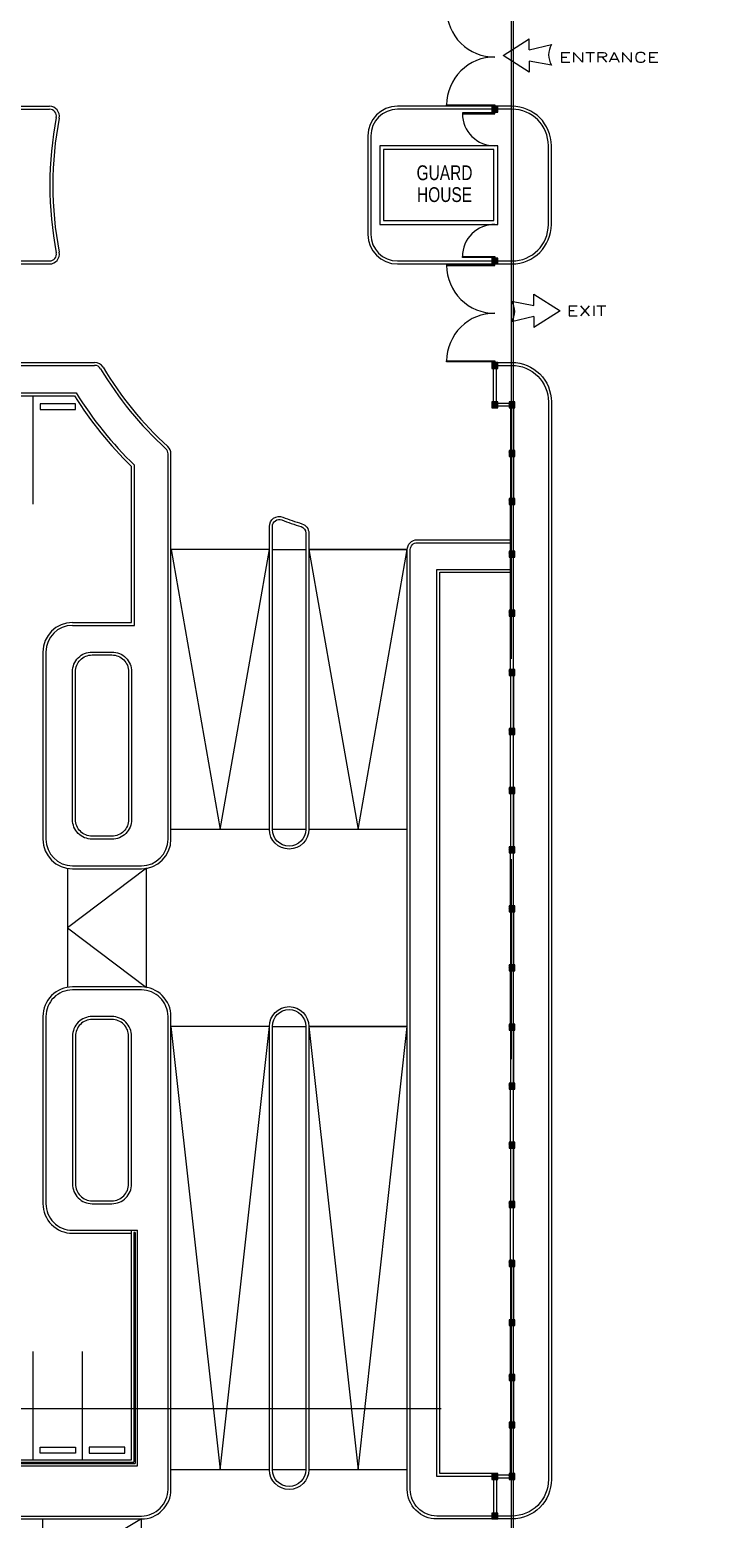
# Model space of a CAD drawing. Header units: metres. Extents: x -3195699 to -2111692, y 14290 to 146348.
# Drawn here: x -2113963 to -2113527, y 19532 to 20462 of the extents above; entities that cross this region are included whole.
import ezdxf
from ezdxf.enums import TextEntityAlignment as Align

# ---------------------------------------------------------------- set-up
doc = ezdxf.new("R2010")
doc.units = ezdxf.units.M
doc.header["$LTSCALE"] = 500
doc.header["$MEASUREMENT"] = 0
doc.linetypes.add('CENTER', pattern=[2, 1.25, -0.25, 0.25, -0.25])
doc.linetypes.add('CENTERX2', pattern=[4, 2.5, -0.5, 0.5, -0.5])
doc.layers.get('0').update_dxf_attribs({"linetype": 'CONTINUOUS'})
for name, color, linetype in [('AR-AXIS', 9, 'CENTERX2'), ('AR-DOOR', 8, 'CONTINUOUS'), ('AR-PROPOSED', 3, 'CONTINUOUS'), ('BLDG. TXT', 3, 'CONTINUOUS'), ('CURB-2', 8, 'CONTINUOUS'), ('PARAPET', 1, 'CONTINUOUS'), ('PROPERTY LINE', 3, 'CENTER'), ('RAMP', 1, 'CONTINUOUS'), ('TX1', 4, 'CONTINUOUS'), ('WHEEL BUMP', 6, 'CONTINUOUS')]:
    doc.layers.add(name, color=color, linetype=linetype)
for name, color, linetype, lineweight in [('CARLINE', 8, 'CONTINUOUS', 18), ('COL', 4, 'CONTINUOUS', 18), ('COLHAT', 8, 'CONTINUOUS', 18), ('CURVE', 8, 'CONTINUOUS', 18), ('FENCEWALL', 4, 'CONTINUOUS', 18), ('RAILING', 1, 'CONTINUOUS', 18), ('schematic lines', 110, 'CONTINUOUS', 25), ('WALL2', 4, 'CONTINUOUS', 18)]:
    doc.layers.add(name, color=color, linetype=linetype, lineweight=lineweight)
doc.styles.add('logo-eng', font='arial.ttf', dxfattribs={"height": 600})
doc.styles.add('ROMANC', font='romanc', dxfattribs={"height": 0.1})

# ---------------------------------------------------------------- blocks, each defined once
blk = doc.blocks.new('DRIVEWAY LOCATOR')
for p, q in [((-1232, -16), (-523, 434)), ((-523, 134), (-523, 434)), ((-523, -466), (-1232, -16)), ((-523, -166), (-523, -466))]:
    blk.add_line(p, q)
for points in [[(-523, 134), (82, 278)], [(82, -278), (-523, -166)]]:
    blk.add_lwpolyline(points)
blk.add_arc((514, 0), 514, 147.2089, 212.7911)
blk = doc.blocks.new('AHHMS TEMPLATE')
at = {"layer": 'COLHAT'}
h = blk.add_hatch(dxfattribs=at)
h.set_pattern_fill('ANSI31', color=8, scale=0.184599, style=0)
h.set_pattern_definition([(45, (-1499348.3847, 33866.29083), (-0.4144367825, 0.4144367825), [])])
h.paths.add_polyline_path([(-1489401.23, 83633.26), (-1489401.23, 83629.57), (-1489397.54, 83629.57), (-1489397.54, 83633.26)])
h = blk.add_hatch(dxfattribs=at)
h.set_pattern_fill('ANSI31', color=8, scale=0.184599, style=0)
h.set_pattern_definition([(45, (-1499348.3847, 33771.52996), (-0.4144367825, 0.4144367825), [])])
h.paths.add_polyline_path([(-1489401.23, 83538.5), (-1489401.23, 83534.81), (-1489397.54, 83534.81), (-1489397.54, 83538.5)])
h = blk.add_hatch(dxfattribs=at)
h.set_pattern_fill('ANSI31', color=8, scale=0.184599, style=0)
h.set_pattern_definition([(45, (-1499348.3847, 33706.30495), (-0.4144367825, 0.4144367825), [])])
h.paths.add_polyline_path([(-1489401.23, 83473.28), (-1489401.23, 83469.59), (-1489397.54, 83469.59), (-1489397.54, 83473.28)])
h = blk.add_hatch(dxfattribs=at)
h.set_pattern_fill('ANSI31', color=8, scale=0.184599, style=0)
h.set_pattern_definition([(45, (-1499348.3847, 33681.69174), (-0.4144367825, 0.4144367825), [])])
h.paths.add_polyline_path([(-1489401.23, 83448.66), (-1489401.23, 83444.97), (-1489397.54, 83444.97), (-1489397.54, 83448.66)])
h = blk.add_hatch(dxfattribs=at)
h.set_pattern_fill('ANSI31', color=8, scale=0.184599, style=0)
h.set_pattern_definition([(45, (-1499337.7329, 33681.69174), (-0.4144367825, 0.4144367825), [])])
h.paths.add_polyline_path([(-1489390.58, 83448.66), (-1489390.58, 83444.97), (-1489386.89, 83444.97), (-1489386.89, 83448.66)])
h = blk.add_hatch(dxfattribs=at)
h.set_pattern_fill('ANSI31', color=8, scale=0.184599, style=0)
h.set_pattern_definition([(45, (-1499337.7329, 33651.3596), (-0.4144367825, 0.4144367825), [])])
h.paths.add_polyline_path([(-1489390.58, 83418.33), (-1489390.58, 83414.64), (-1489386.89, 83414.64), (-1489386.89, 83418.33)])
h = blk.add_hatch(dxfattribs=at)
h.set_pattern_fill('ANSI31', color=8, scale=0.184599, style=0)
h.set_pattern_definition([(45, (-1499337.7329, 33621.34045), (-0.4144367825, 0.4144367825), [])])
h.paths.add_polyline_path([(-1489390.58, 83388.31), (-1489390.58, 83384.62), (-1489386.89, 83384.62), (-1489386.89, 83388.31)])
h = blk.add_hatch(dxfattribs=at)
h.set_pattern_fill('ANSI31', color=8, scale=0.184599, style=0)
h.set_pattern_definition([(45, (-1499337.7329, 33588.40766), (-0.4144367825, 0.4144367825), [])])
h.paths.add_polyline_path([(-1489390.58, 83355.38), (-1489390.58, 83351.69), (-1489386.89, 83351.69), (-1489386.89, 83355.38)])
h = blk.add_hatch(dxfattribs=at)
h.set_pattern_fill('ANSI31', color=8, scale=0.184599, style=0)
h.set_pattern_definition([(45, (-1499337.7329, 33551.48784), (-0.4144367825, 0.4144367825), [])])
h.paths.add_polyline_path([(-1489390.58, 83318.46), (-1489390.58, 83314.77), (-1489386.89, 83314.77), (-1489386.89, 83318.46)])
h = blk.add_hatch(dxfattribs=at)
h.set_pattern_fill('ANSI31', color=8, scale=0.184599, style=0)
h.set_pattern_definition([(45, (-1499337.7329, 33514.568), (-0.4144367825, 0.4144367825), [])])
h.paths.add_polyline_path([(-1489390.58, 83281.54), (-1489390.58, 83277.85), (-1489386.89, 83277.85), (-1489386.89, 83281.54)])
h = blk.add_hatch(dxfattribs=at)
h.set_pattern_fill('ANSI31', color=8, scale=0.184599, style=0)
h.set_pattern_definition([(45, (-1499337.7329, 33477.6482), (-0.4144367825, 0.4144367825), [])])
h.paths.add_polyline_path([(-1489390.58, 83244.62), (-1489390.58, 83240.93), (-1489386.89, 83240.93), (-1489386.89, 83244.62)])
h = blk.add_hatch(dxfattribs=at)
h.set_pattern_fill('ANSI31', color=8, scale=0.184599, style=0)
h.set_pattern_definition([(45, (-1499337.7329, 33440.7284), (-0.4144367825, 0.4144367825), [])])
h.paths.add_polyline_path([(-1489390.58, 83207.7), (-1489390.58, 83204.01), (-1489386.89, 83204.01), (-1489386.89, 83207.7)])
h = blk.add_hatch(dxfattribs=at)
h.set_pattern_fill('ANSI31', color=8, scale=0.184599, style=0)
h.set_pattern_definition([(45, (-1499337.7329, 33403.80857), (-0.4144367825, 0.4144367825), [])])
h.paths.add_polyline_path([(-1489390.58, 83170.78), (-1489390.58, 83167.09), (-1489386.89, 83167.09), (-1489386.89, 83170.78)])
h = blk.add_hatch(dxfattribs=at)
h.set_pattern_fill('ANSI31', color=8, scale=0.184599, style=0)
h.set_pattern_definition([(45, (-1499337.7329, 33366.88875), (-0.4144367825, 0.4144367825), [])])
h.paths.add_polyline_path([(-1489390.58, 83133.86), (-1489390.58, 83130.17), (-1489386.89, 83130.17), (-1489386.89, 83133.86)])
h = blk.add_hatch(dxfattribs=at)
h.set_pattern_fill('ANSI31', color=8, scale=0.184599, style=0)
h.set_pattern_definition([(45, (-1499337.7329, 33329.96893), (-0.4144367825, 0.4144367825), [])])
h.paths.add_polyline_path([(-1489390.58, 83096.94), (-1489390.58, 83093.25), (-1489386.89, 83093.25), (-1489386.89, 83096.94)])
h = blk.add_hatch(dxfattribs=at)
h.set_pattern_fill('ANSI31', color=8, scale=0.184599, style=0)
h.set_pattern_definition([(45, (-1499337.7329, 33293.0491), (-0.4144367825, 0.4144367825), [])])
h.paths.add_polyline_path([(-1489390.58, 83060.02), (-1489390.58, 83056.33), (-1489386.89, 83056.33), (-1489386.89, 83060.02)])
h = blk.add_hatch(dxfattribs=at)
h.set_pattern_fill('ANSI31', color=8, scale=0.184599, style=0)
h.set_pattern_definition([(45, (-1499337.7329, 33256.1293), (-0.4144367825, 0.4144367825), [])])
h.paths.add_polyline_path([(-1489390.58, 83023.1), (-1489390.58, 83019.41), (-1489386.89, 83019.41), (-1489386.89, 83023.1)])
h = blk.add_hatch(dxfattribs=at)
h.set_pattern_fill('ANSI31', color=8, scale=0.184599, style=0)
h.set_pattern_definition([(45, (-1499337.7329, 33219.2095), (-0.4144367825, 0.4144367825), [])])
h.paths.add_polyline_path([(-1489390.58, 82986.18), (-1489390.58, 82982.49), (-1489386.89, 82982.49), (-1489386.89, 82986.18)])
h = blk.add_hatch(dxfattribs=at)
h.set_pattern_fill('ANSI31', color=8, scale=0.184599, style=0)
h.set_pattern_definition([(45, (-1499337.7329, 33182.28966), (-0.4144367825, 0.4144367825), [])])
h.paths.add_polyline_path([(-1489390.58, 82949.26), (-1489390.58, 82945.57), (-1489386.89, 82945.57), (-1489386.89, 82949.26)])
h = blk.add_hatch(dxfattribs=at)
h.set_pattern_fill('ANSI31', color=8, scale=0.184599, style=0)
h.set_pattern_definition([(45, (-1499337.7329, 33145.36984), (-0.4144367825, 0.4144367825), [])])
h.paths.add_polyline_path([(-1489390.58, 82912.34), (-1489390.58, 82908.65), (-1489386.89, 82908.65), (-1489386.89, 82912.34)])
h = blk.add_hatch(dxfattribs=at)
h.set_pattern_fill('ANSI31', color=8, scale=0.184599, style=0)
h.set_pattern_definition([(45, (-1499337.7329, 33108.45), (-0.4144367825, 0.4144367825), [])])
h.paths.add_polyline_path([(-1489390.58, 82875.42), (-1489390.58, 82871.73), (-1489386.89, 82871.73), (-1489386.89, 82875.42)])
h = blk.add_hatch(dxfattribs=at)
h.set_pattern_fill('ANSI31', color=8, scale=0.184599, style=0)
h.set_pattern_definition([(45, (-1499337.7329, 33074.2262), (-0.4144367825, 0.4144367825), [])])
h.paths.add_polyline_path([(-1489390.58, 82841.2), (-1489390.58, 82837.51), (-1489386.89, 82837.51), (-1489386.89, 82841.2)])
h = blk.add_hatch(dxfattribs=at)
h.set_pattern_fill('ANSI31', color=8, scale=0.184599, style=0)
h.set_pattern_definition([(45, (-1499337.7329, 33044.5238), (-0.4144367825, 0.4144367825), [])])
h.paths.add_polyline_path([(-1489390.58, 82811.5), (-1489390.58, 82807.8), (-1489386.89, 82807.8), (-1489386.89, 82811.5)])
h = blk.add_hatch(dxfattribs=at)
h.set_pattern_fill('ANSI31', color=8, scale=0.184599, style=0)
h.set_pattern_definition([(45, (-1499348.3847, 33012.2739), (-0.4144367825, 0.4144367825), [])])
h.paths.add_polyline_path([(-1489401.23, 82779.25), (-1489401.23, 82775.55), (-1489397.54, 82775.55), (-1489397.54, 82779.25)])
h = blk.add_hatch(dxfattribs=at)
h.set_pattern_fill('ANSI31', color=8, scale=0.184599, style=0)
h.set_pattern_definition([(45, (-1499337.7329, 33012.2739), (-0.4144367825, 0.4144367825), [])])
h.paths.add_polyline_path([(-1489390.58, 82779.25), (-1489390.58, 82775.55), (-1489386.89, 82775.55), (-1489386.89, 82779.25)])
h = blk.add_hatch(dxfattribs=at)
h.set_pattern_fill('ANSI31', color=8, scale=0.184599, style=0)
h.set_pattern_definition([(45, (-1499348.3847, 32987.6607), (-0.4144367825, 0.4144367825), [])])
h.paths.add_polyline_path([(-1489401.23, 82754.63), (-1489401.23, 82750.94), (-1489397.54, 82750.94), (-1489397.54, 82754.63)])
at = {"layer": 'AR-AXIS', "color": 8, "ltscale": 2}
for p, q in [((-1489387.81, 81994.85), (-1489387.81, 85059.97)), ((-1492933, 82819.86), (-1488915.15, 82819.86))]:
    blk.add_line(p, q, dxfattribs=at)
at = {"layer": 'AR-DOOR', "color": 8}
for points in [[(-1489429.54, 83634.19), (-1489399.38, 83634.19), (-1489399.38, 83633.57), (-1489429.54, 83633.57)], [(-1489419.69, 83629.26), (-1489419.69, 83628.65), (-1489399.38, 83628.65), (-1489399.38, 83629.26)], [(-1489419.69, 83538.81), (-1489419.69, 83539.43), (-1489399.38, 83539.43), (-1489399.38, 83538.81)], [(-1489429.54, 83533.89), (-1489399.38, 83533.89), (-1489399.38, 83534.5), (-1489429.54, 83534.5)], [(-1489429.54, 83474.2), (-1489399.38, 83474.2), (-1489399.38, 83473.58), (-1489429.54, 83473.58)]]:
    blk.add_lwpolyline(points, close=True, dxfattribs=at)
for centre, radius, start, end in [((-1489399.69, 83693.87), 29.85, 180, 270.58765), ((-1489399.69, 83634.19), 29.85, 89.41235, 180), ((-1489399.69, 83628.65), 20, 180, 270.87473), ((-1489399.69, 83539.43), 20, 89.12527, 180), ((-1489399.69, 83533.89), 29.85, 180, 270.58765), ((-1489399.69, 83474.2), 29.85, 89.41235, 180)]:
    blk.add_arc(centre, radius, start, end, dxfattribs=at)
at = {"layer": 'AR-PROPOSED', "color": 8}
blk.add_lwpolyline([(-1489471.38, 83559.42), (-1489397.54, 83559.42), (-1489397.54, 83608.65), (-1489471.38, 83608.65)], close=True, dxfattribs=at)
at = {"layer": 'CARLINE', "color": 8}
for p, q in [((-1489687.97, 83384.73), (-1489687.97, 83452.42)), ((-1489687.97, 82787.86), (-1489687.97, 82855.55)), ((-1489657.21, 82787.86), (-1489657.21, 82855.55))]:
    blk.add_line(p, q, dxfattribs=at)
at = {"layer": 'COL', "color": 8}
for points in [[(-1489401.23, 83629.57), (-1489397.54, 83629.57), (-1489397.54, 83633.26), (-1489401.23, 83633.26)], [(-1489401.23, 83534.81), (-1489397.54, 83534.81), (-1489397.54, 83538.5), (-1489401.23, 83538.5)], [(-1489401.23, 83469.59), (-1489397.54, 83469.59), (-1489397.54, 83473.28), (-1489401.23, 83473.28)], [(-1489401.23, 83444.97), (-1489397.54, 83444.97), (-1489397.54, 83448.66), (-1489401.23, 83448.66)], [(-1489390.58, 83444.97), (-1489386.89, 83444.97), (-1489386.89, 83448.66), (-1489390.58, 83448.66)], [(-1489390.58, 83414.64), (-1489386.89, 83414.64), (-1489386.89, 83418.33), (-1489390.58, 83418.33)], [(-1489390.58, 83384.62), (-1489386.89, 83384.62), (-1489386.89, 83388.31), (-1489390.58, 83388.31)], [(-1489390.58, 83351.69), (-1489386.89, 83351.69), (-1489386.89, 83355.38), (-1489390.58, 83355.38)], [(-1489390.58, 83314.77), (-1489386.89, 83314.77), (-1489386.89, 83318.46), (-1489390.58, 83318.46)], [(-1489390.58, 83277.85), (-1489386.89, 83277.85), (-1489386.89, 83281.54), (-1489390.58, 83281.54)], [(-1489390.58, 83240.93), (-1489386.89, 83240.93), (-1489386.89, 83244.62), (-1489390.58, 83244.62)], [(-1489390.58, 83204.01), (-1489386.89, 83204.01), (-1489386.89, 83207.7), (-1489390.58, 83207.7)], [(-1489390.58, 83167.09), (-1489386.89, 83167.09), (-1489386.89, 83170.78), (-1489390.58, 83170.78)], [(-1489390.58, 83130.17), (-1489386.89, 83130.17), (-1489386.89, 83133.86), (-1489390.58, 83133.86)], [(-1489390.58, 83093.25), (-1489386.89, 83093.25), (-1489386.89, 83096.94), (-1489390.58, 83096.94)], [(-1489390.58, 83056.33), (-1489386.89, 83056.33), (-1489386.89, 83060.02), (-1489390.58, 83060.02)], [(-1489390.58, 83019.41), (-1489386.89, 83019.41), (-1489386.89, 83023.1), (-1489390.58, 83023.1)], [(-1489390.58, 82982.49), (-1489386.89, 82982.49), (-1489386.89, 82986.18), (-1489390.58, 82986.18)], [(-1489390.58, 82945.57), (-1489386.89, 82945.57), (-1489386.89, 82949.26), (-1489390.58, 82949.26)], [(-1489390.58, 82908.65), (-1489386.89, 82908.65), (-1489386.89, 82912.34), (-1489390.58, 82912.34)], [(-1489390.58, 82871.73), (-1489386.89, 82871.73), (-1489386.89, 82875.42), (-1489390.58, 82875.42)], [(-1489390.58, 82837.51), (-1489386.89, 82837.51), (-1489386.89, 82841.2), (-1489390.58, 82841.2)], [(-1489390.58, 82807.8), (-1489386.89, 82807.8), (-1489386.89, 82811.5), (-1489390.58, 82811.5)], [(-1489401.23, 82775.55), (-1489397.54, 82775.55), (-1489397.54, 82779.25), (-1489401.23, 82779.25)], [(-1489390.58, 82775.55), (-1489386.89, 82775.55), (-1489386.89, 82779.25), (-1489390.58, 82779.25)], [(-1489401.23, 82750.94), (-1489397.54, 82750.94), (-1489397.54, 82754.63), (-1489401.23, 82754.63)]]:
    blk.add_lwpolyline(points, close=True, dxfattribs=at)
at = {"layer": 'CURB-2', "color": 8}
for p, q in [((-1490344.34, 83631.42), (-1489677.71, 83631.42)), ((-1489401.23, 83631.42), (-1489460.3, 83631.42)), ((-1489388.73, 83631.42), (-1489397.54, 83631.42)), ((-1489476.92, 83614.8), (-1489476.92, 83553.27)), ((-1489365.97, 83559.42), (-1489365.97, 83608.65)), ((-1489460.3, 83536.66), (-1489401.23, 83536.66)), ((-1489397.54, 83536.66), (-1489388.73, 83536.66)), ((-1490403.84, 83471.43), (-1489649.51, 83471.43)), ((-1489759.97, 83454.26), (-1489661.11, 83454.26)), ((-1489624.6, 83309.05), (-1489624.6, 83409.04)), ((-1489603.67, 83175.52), (-1489603.67, 83416.2)), ((-1489538.45, 83356.36), (-1489517.53, 83356.36)), ((-1489663.36, 83309.05), (-1489624.6, 83309.05)), ((-1489679.98, 83292.43), (-1489679.98, 83175.52)), ((-1489517.53, 83181.67), (-1489538.45, 83181.67)), ((-1489663.36, 83158.9), (-1489620.29, 83158.9)), ((-1489538.45, 83058.61), (-1489517.53, 83058.61)), ((-1489517.53, 82781.71), (-1489538.45, 82781.71))]:
    blk.add_line(p, q, dxfattribs=at)
for points in [[(-1490344.34, 83536.66), (-1489677.71, 83536.66, 0.471127), (-1489673.48, 83541.78, 0.471127)], [(-1489397.54, 83471.43), (-1489388.73, 83471.43, -0.414214), (-1489365.97, 83448.66), (-1489365.97, 82775.55, -0.414214), (-1489388.73, 82752.79), (-1489435.69, 82752.79, -0.414214), (-1489452.3, 82769.4), (-1489452.3, 83356.36, -0.414214), (-1489448, 83360.67), (-1489389.66, 83360.67)], [(-1490800.92, 82426.66), (-1490181.89, 82426.66), (-1490181.89, 82363.28, 0.414214), (-1490177.59, 82358.98), (-1490131.01, 82358.98, 0.414214), (-1490114.4, 82375.59), (-1490114.4, 82449.43, 0.148069), (-1490120.29, 82468.88), (-1490132.5, 82487.2, -0.148069), (-1490139.01, 82508.71), (-1490139.01, 82675.16, -0.148069), (-1490132.5, 82696.66), (-1490106.59, 82735.52, -0.250765), (-1490074.34, 82752.79), (-1489620.29, 82752.79, 0.414214), (-1489603.67, 82769.4), (-1489603.67, 83064.76, 0.414214), (-1489620.29, 83081.37), (-1489663.36, 83081.37, 0.414214), (-1489679.98, 83064.76), (-1489679.98, 82947.85, 0.414214), (-1489663.36, 82931.23), (-1489626.44, 82931.23)]]:
    blk.add_lwpolyline(points, format="xyb", dxfattribs=at)
for points in [[(-1489532.63, 83374.91, 0.014289), (-1489520.56, 83370.77, -0.328322), (-1489517.53, 83366.66), (-1489517.53, 83181.67, -1), (-1489538.45, 83181.67), (-1489538.45, 83370.88, -0.523732)], [(-1489651.06, 83177.36, -0.414214), (-1489661.52, 83187.83), (-1489661.52, 83280.12, -0.414214), (-1489651.06, 83290.59), (-1489638.75, 83290.59, -0.414214), (-1489628.29, 83280.12), (-1489628.29, 83187.83, -0.414214), (-1489638.75, 83177.36)], [(-1489538.45, 83058.61, -1), (-1489517.53, 83058.61), (-1489517.53, 82781.71, -1), (-1489538.45, 82781.71)], [(-1489651.06, 83062.91, 0.414214), (-1489661.52, 83052.45), (-1489661.52, 82960.15, 0.414214), (-1489651.06, 82949.69), (-1489638.75, 82949.69, 0.414214), (-1489628.29, 82960.15), (-1489628.29, 83052.45, 0.414214), (-1489638.75, 83062.91)]]:
    blk.add_lwpolyline(points, format="xyb", close=True, dxfattribs=at)
blk.add_lwpolyline([(-1489401.23, 82779.25), (-1489433.84, 82779.25), (-1489433.84, 83342.21), (-1489389.66, 83342.21)], dxfattribs=at)
for centre, radius, start, end in [((-1489677.71, 83627.11), 4.31, 349.09452, 90), ((-1489460.3, 83614.8), 16.61, 90, 180), ((-1489388.73, 83608.65), 22.77, 0, 90), ((-1489454.15, 83584.04), 223.36, 169.09452, 190.90548), ((-1489388.73, 83559.42), 22.77, 270, 0), ((-1489460.3, 83553.27), 16.61, 180, 270), ((-1489649.51, 83467.12), 4.31, 30.89815, 90), ((-1489454.15, 83584.04), 223.36, 210.89815, 227.49337), ((-1489454.15, 83584.04), 244.29, 212.08889, 225.7546), ((-1489607.98, 83416.2), 4.31, 0, 47.49337), ((-1489663.36, 83292.43), 16.61, 90, 180), ((-1489663.36, 83175.52), 16.61, 180, 270), ((-1489620.29, 83175.52), 16.61, 270, 0)]:
    blk.add_arc(centre, radius, start, end, dxfattribs=at)
at = {"layer": 'CURVE', "color": 8}
for p, q in [((-1490344.34, 83633.26), (-1489677.71, 83633.26)), ((-1489388.73, 83633.26), (-1489460.3, 83633.26)), ((-1489478.76, 83614.8), (-1489478.76, 83553.27)), ((-1489364.12, 83559.42), (-1489364.12, 83608.65)), ((-1489460.3, 83534.81), (-1489388.73, 83534.81)), ((-1490403.84, 83473.28), (-1489649.51, 83473.28)), ((-1490426.37, 83452.42), (-1489662.13, 83452.42)), ((-1489626.44, 83310.89), (-1489626.44, 83408.26)), ((-1489601.83, 83175.52), (-1489601.83, 83416.2)), ((-1489663.36, 83310.89), (-1489626.44, 83310.89)), ((-1489681.82, 83292.43), (-1489681.82, 83175.52)), ((-1489663.36, 83157.06), (-1489620.29, 83157.06))]:
    blk.add_line(p, q, dxfattribs=at)
for points in [[(-1490344.34, 83534.81), (-1489677.71, 83534.81, 0.471127), (-1489671.67, 83542.13)], [(-1489397.54, 83473.28), (-1489388.73, 83473.28, -0.414214), (-1489364.12, 83448.66), (-1489364.12, 82775.55, -0.414214), (-1489388.73, 82750.94), (-1489435.69, 82750.94, -0.414214), (-1489454.15, 82769.4), (-1489454.15, 83356.36, -0.414214), (-1489448, 83362.52), (-1489389.66, 83362.52)], [(-1489531.98, 83376.64, 0.014289), (-1489520.01, 83372.53, -0.328322), (-1489515.68, 83366.66), (-1489515.68, 83181.67, -1), (-1489540.3, 83181.67), (-1489540.3, 83370.88, -0.523732), (-1489531.98, 83376.64)], [(-1489651.06, 83175.52, -0.414214), (-1489663.36, 83187.83), (-1489663.36, 83280.12, -0.414214), (-1489651.06, 83292.43), (-1489638.75, 83292.43, -0.414214), (-1489626.44, 83280.12), (-1489626.44, 83187.83, -0.414214), (-1489638.75, 83175.52), (-1489651.06, 83175.52)], [(-1490799.07, 82424.82), (-1490183.74, 82424.82), (-1490183.74, 82363.28, 0.414214), (-1490177.59, 82357.13), (-1490131.01, 82357.13, 0.414214), (-1490112.55, 82375.59), (-1490112.55, 82449.43, 0.148069), (-1490118.75, 82469.91), (-1490130.97, 82488.23, -0.148069), (-1490137.17, 82508.71), (-1490137.17, 82675.16, -0.148069), (-1490130.97, 82695.64), (-1490105.06, 82734.5, -0.250765), (-1490074.34, 82750.94), (-1489620.29, 82750.94, 0.414214), (-1489601.83, 82769.4), (-1489601.83, 83064.76, 0.414214), (-1489620.29, 83083.22), (-1489663.36, 83083.22, 0.414214), (-1489681.82, 83064.76), (-1489681.82, 82947.85, 0.414214), (-1489663.36, 82929.39), (-1489626.44, 82929.39)], [(-1489651.06, 83064.76, 0.414214), (-1489663.36, 83052.45), (-1489663.36, 82960.15, 0.414214), (-1489651.06, 82947.85), (-1489638.75, 82947.85, 0.414214), (-1489626.44, 82960.15), (-1489626.44, 83052.45, 0.414214), (-1489638.75, 83064.76), (-1489651.06, 83064.76)], [(-1489540.3, 83058.61, -1), (-1489515.68, 83058.61), (-1489515.68, 82781.71, -1), (-1489540.3, 82781.71), (-1489540.3, 83058.61)]]:
    blk.add_lwpolyline(points, format="xyb", dxfattribs=at)
blk.add_lwpolyline([(-1489401.23, 82777.4), (-1489435.69, 82777.4), (-1489435.69, 83344.06), (-1489389.66, 83344.06)], dxfattribs=at)
for centre, radius, start, end in [((-1489677.71, 83627.11), 6.15, 349.09452, 90), ((-1489460.3, 83614.8), 18.46, 90, 180), ((-1489388.73, 83608.65), 24.61, 0, 90), ((-1489454.15, 83584.04), 221.52, 169.09452, 190.90548), ((-1489388.73, 83559.42), 24.61, 270, 0), ((-1489460.3, 83553.27), 18.46, 180, 270), ((-1489649.51, 83467.12), 6.15, 30.89815, 90), ((-1489454.15, 83584.04), 221.52, 210.89815, 227.49337), ((-1489454.15, 83584.04), 246.13, 212.32696, 225.57299), ((-1489607.98, 83416.2), 6.15, 0, 47.49337), ((-1489663.36, 83292.43), 18.46, 90, 180), ((-1489663.36, 83175.52), 18.46, 180, 270), ((-1489620.29, 83175.52), 18.46, 270, 0)]:
    blk.add_arc(centre, radius, start, end, dxfattribs=at)
at = {"layer": 'FENCEWALL', "color": 8}
for p, q in [((-1489400.31, 83448.66), (-1489400.31, 83469.59)), ((-1489398.46, 83448.66), (-1489398.46, 83469.59)), ((-1489390.58, 83447.74), (-1489397.54, 83447.74)), ((-1489390.58, 83445.89), (-1489397.54, 83445.89)), ((-1489389.66, 83444.97), (-1489389.66, 83418.33)), ((-1489387.81, 83444.97), (-1489387.81, 83418.33)), ((-1489389.66, 83414.64), (-1489389.66, 83388.31)), ((-1489387.81, 83414.64), (-1489387.81, 83388.31)), ((-1489389.66, 83355.38), (-1489389.66, 83384.62)), ((-1489387.81, 83355.38), (-1489387.81, 83384.62)), ((-1489389.66, 83318.46), (-1489389.66, 83351.69)), ((-1489387.81, 83318.46), (-1489387.81, 83351.69)), ((-1489389.66, 83281.54), (-1489389.66, 83314.77)), ((-1489387.81, 83281.54), (-1489387.81, 83314.77)), ((-1489389.66, 83277.85), (-1489389.66, 83244.62)), ((-1489387.81, 83277.85), (-1489387.81, 83244.62)), ((-1489389.66, 83207.7), (-1489389.66, 83240.93)), ((-1489387.81, 83207.7), (-1489387.81, 83240.93)), ((-1489389.66, 83204.01), (-1489389.66, 83170.78)), ((-1489387.81, 83204.01), (-1489387.81, 83170.78)), ((-1489389.66, 83133.86), (-1489389.66, 83167.09)), ((-1489387.81, 83133.86), (-1489387.81, 83167.09)), ((-1489389.66, 83130.17), (-1489389.66, 83096.94)), ((-1489387.81, 83130.17), (-1489387.81, 83096.94)), ((-1489389.66, 83060.02), (-1489389.66, 83093.25)), ((-1489387.81, 83060.02), (-1489387.81, 83093.25)), ((-1489389.66, 83056.33), (-1489389.66, 83023.1)), ((-1489387.81, 83056.33), (-1489387.81, 83023.1)), ((-1489389.66, 82986.18), (-1489389.66, 83019.41)), ((-1489387.81, 82986.18), (-1489387.81, 83019.41)), ((-1489389.66, 82982.49), (-1489389.66, 82949.26)), ((-1489387.81, 82982.49), (-1489387.81, 82949.26)), ((-1489389.66, 82912.34), (-1489389.66, 82945.57)), ((-1489387.81, 82912.34), (-1489387.81, 82945.57)), ((-1489389.66, 82908.65), (-1489389.66, 82875.42)), ((-1489387.81, 82908.65), (-1489387.81, 82875.42)), ((-1489389.66, 82841.2), (-1489389.66, 82871.73)), ((-1489387.81, 82841.2), (-1489387.81, 82871.73)), ((-1489389.66, 82837.51), (-1489389.66, 82811.5)), ((-1489387.81, 82837.51), (-1489387.81, 82811.5)), ((-1489389.66, 82779.25), (-1489389.66, 82807.8)), ((-1489387.81, 82779.25), (-1489387.81, 82807.8)), ((-1489400.31, 82775.55), (-1489400.31, 82754.63)), ((-1489398.46, 82775.55), (-1489398.46, 82754.63)), ((-1489390.58, 82778.32), (-1489397.54, 82778.32)), ((-1489390.58, 82776.48), (-1489397.54, 82776.48))]:
    blk.add_line(p, q, dxfattribs=at)
at = {"layer": 'PARAPET', "color": 8}
blk.add_lwpolyline([(-1489468.92, 83561.88), (-1489400, 83561.88), (-1489400, 83606.19), (-1489468.92, 83606.19)], close=True, dxfattribs=at)
at = {"layer": 'PROPERTY LINE', "color": 8}
blk.add_lwpolyline([(-1492441.15, 84577.12), (-1492478.07, 84540.2), (-1492478.07, 82288.09), (-1492428.85, 82238.86), (-1489438.34, 82238.86), (-1489389.12, 82288.09), (-1489389.12, 84527.89), (-1489438.34, 84577.12), (-1492441.15, 84577.12)], dxfattribs=at)
at = {"layer": 'RAILING', "color": 8}
for p, q in [((-1489625.06, 82929.88), (-1489625.06, 82786.48)), ((-1489624.13, 82929.88), (-1489625.06, 82929.88)), ((-1489624.13, 82929.88), (-1489624.13, 82785.55)), ((-1490121.01, 82785.55), (-1489624.13, 82785.55)), ((-1490120.09, 82786.48), (-1489625.06, 82786.48))]:
    blk.add_line(p, q, dxfattribs=at)
at = {"layer": 'RAMP', "color": 8}
for p, q in [((-1489515.68, 83356.36), (-1489454.15, 83356.36)), ((-1489540.3, 83181.67), (-1489601.83, 83181.67)), ((-1489454.15, 83181.67), (-1489515.68, 83181.67)), ((-1489666.44, 83157.06), (-1489666.44, 83083.22)), ((-1489515.68, 83058.61), (-1489454.15, 83058.61)), ((-1489540.3, 82781.71), (-1489601.83, 82781.71)), ((-1489454.15, 82781.71), (-1489515.68, 82781.71)), ((-1489681.82, 82677.1), (-1489681.82, 82750.94))]:
    blk.add_line(p, q, dxfattribs=at)
for points in [[(-1489601.74, 83356.36), (-1489571.06, 83181.67), (-1489540.3, 83356.36), (-1489601.74, 83356.36)], [(-1489515.68, 83356.36), (-1489484.92, 83181.67), (-1489454.15, 83356.36), (-1489515.68, 83356.36)], [(-1489617.21, 83082.96), (-1489617.21, 83157.34), (-1489666.44, 83120.14), (-1489617.21, 83082.96)], [(-1489601.83, 83058.61), (-1489571.06, 82781.71), (-1489540.3, 83058.61), (-1489601.83, 83058.61)], [(-1489515.68, 83058.61), (-1489484.92, 82781.71), (-1489454.15, 83058.61), (-1489515.68, 83058.61)], [(-1489620.29, 82750.94), (-1489681.82, 82714.02), (-1489620.29, 82677.1), (-1489620.29, 82750.94)]]:
    blk.add_lwpolyline(points, dxfattribs=at)
at = {"layer": 'WALL2', "color": 8}
for p, q in [((-1489626.44, 82787.86), (-1489626.44, 82931.23)), ((-1489626.44, 82931.23), (-1489622.75, 82931.23)), ((-1489622.75, 82784.17), (-1489622.75, 82931.23)), ((-1490118.71, 82787.86), (-1489626.44, 82787.86)), ((-1490122.4, 82784.17), (-1489622.75, 82784.17))]:
    blk.add_line(p, q, dxfattribs=at)
at = {"layer": 'WHEEL BUMP', "color": 8}
for points in [[(-1489683.67, 83447.49), (-1489683.67, 83443.8), (-1489661.52, 83443.8), (-1489661.52, 83447.49)], [(-1489683.67, 82792.08), (-1489683.67, 82795.77), (-1489661.52, 82795.77), (-1489661.52, 82792.08)], [(-1489630.75, 82792.08), (-1489630.75, 82795.77), (-1489652.9, 82795.77), (-1489652.9, 82792.08)]]:
    blk.add_lwpolyline(points, close=True, dxfattribs=at)
at = {"layer": 'CURVE', "color": 8, "xscale": 0.02307488024234772, "yscale": 0.02307488024234772, "zscale": 0.02307488024234772}
blk.add_blockref('DRIVEWAY LOCATOR', (-1489365.83, 83665.36), dxfattribs=at)
at = {"layer": 'CURVE', "color": 8, "xscale": 0.02307488024234772, "yscale": 0.02307488024234772, "zscale": 0.02307488024234772, "rotation": 180}
blk.add_blockref('DRIVEWAY LOCATOR', (-1489387.03, 83505.12), dxfattribs=at)
at = {"layer": 'BLDG. TXT', "color": 8, "ltscale": 0.5, "style": 'logo-eng', "width": 0.75}
for s, p in [('GUARD', (-1489430.87, 83591.76)), ('HOUSE', (-1489430.87, 83578.11))]:
    blk.add_text(s, height=9.23, dxfattribs=at).set_placement(p, align=Align.MIDDLE_CENTER)
at = {"layer": 'TX1', "color": 8, "style": 'ROMANC', "width": 1.5}
for s, p in [('ENTRANCE', (-1489359.28, 83660.75)), ('EXIT', (-1489354.65, 83502.41))]:
    blk.add_text(s, height=6.153, dxfattribs=at).set_placement(p)

msp = doc.modelspace()

# ---------------------------------------------------------------- block references
at = {"layer": 'schematic lines'}
msp.add_blockref('AHHMS TEMPLATE', (-624272.64, -63218.81), dxfattribs=at)

doc.saveas('drawing.dxf')
